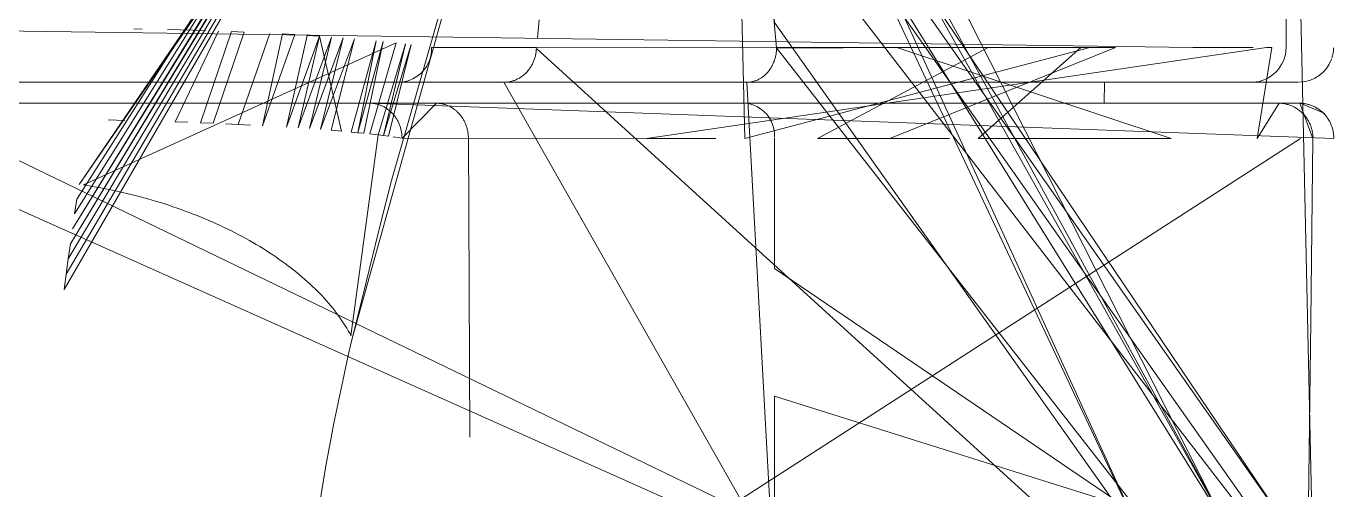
# Model space of a CAD drawing. Header units: millimetres. Extents: x 521 to 148073, y -17811 to 32040.
# Drawn here: x 66185.12 to 66204.61, y 20252.92 to 20259.83 of the extents above; entities that cross this region are included whole.
import ezdxf

# ---------------------------------------------------------------- set-up
doc = ezdxf.new("R2010")
doc.units = ezdxf.units.MM
doc.layers.add('Datové rozvody', color=6, linetype='Continuous')
doc.layers.add('PDF_Geometrie', color=7, linetype='Continuous', true_color=0xbdbdbd)

# ---------------------------------------------------------------- blocks, each defined once
blk = doc.blocks.new('projektor')
at = {"layer": 'PDF_Geometrie', "lineweight": 13}
for points in [[(86287.216, 15260.916), (86287.215, 15259.912), (86285.895, 15268.905), (86285.895, 15268.983), (86287.214, 15268.767), (86286.703, 15269.085), (86286.703, 15269.099), (86286.704, 15269.112), (86286.705, 15269.125), (86286.707, 15269.138), (86286.709, 15269.152), (86286.711, 15269.165), (86286.714, 15269.177), (86286.717, 15269.19), (86286.72, 15269.203), (86286.724, 15269.216), (86286.727, 15269.229), (86286.732, 15269.241), (86286.736, 15269.254), (86286.741, 15269.267), (86286.747, 15269.279), (86286.752, 15269.291), (86286.758, 15269.302), (86286.765, 15269.314), (86286.772, 15269.326), (86286.778, 15269.338), (86286.785, 15269.349), (86286.792, 15269.36), (86286.801, 15269.37), (86286.808, 15269.381), (86286.817, 15269.392), (86286.825, 15269.402), (86286.834, 15269.412), (86286.843, 15269.421), (86286.853, 15269.431), (86286.863, 15269.44), (86286.872, 15269.45), (86286.882, 15269.458), (86286.893, 15269.466), (86286.903, 15269.474), (86286.914, 15269.482), (86286.925, 15269.49), (86286.936, 15269.497), (86286.947, 15269.505), (86286.959, 15269.511), (86286.97, 15269.518), (86286.982, 15269.524), (86286.994, 15269.529), (86287.006, 15269.535), (86287.019, 15269.54), (86287.031, 15269.545), (86287.043, 15269.549), (86287.057, 15269.553), (86287.069, 15269.557), (86287.082, 15269.56), (86287.095, 15269.564), (86287.108, 15269.567), (86287.121, 15269.57), (86287.135, 15269.572), (86287.148, 15269.574), (86287.16, 15269.575), (86287.174, 15269.576), (86287.187, 15269.577), (86287.2, 15269.577), (86287.214, 15269.577), (86286.703, 15269.388), (86286.703, 15269.401), (86286.704, 15269.414), (86286.705, 15269.427), (86286.707, 15269.44), (86286.709, 15269.454), (86286.711, 15269.467), (86286.714, 15269.48), (86286.717, 15269.493), (86286.72, 15269.506), (86286.724, 15269.519), (86286.727, 15269.531), (86286.732, 15269.544), (86286.736, 15269.556), (86286.741, 15269.569), (86286.747, 15269.581), (86286.752, 15269.593), (86286.758, 15269.605), (86286.765, 15269.617), (86286.772, 15269.629), (86286.778, 15269.64), (86286.785, 15269.651), (86286.792, 15269.662), (86286.801, 15269.673), (86286.808, 15269.684), (86286.817, 15269.694), (86286.825, 15269.704), (86286.834, 15269.714), (86286.843, 15269.724), (86286.853, 15269.733), (86286.863, 15269.743), (86286.872, 15269.752), (86286.882, 15269.761), (86286.893, 15269.769), (86286.903, 15269.777), (86286.914, 15269.785), (86286.925, 15269.792), (86286.936, 15269.8), (86286.947, 15269.807), (86286.959, 15269.814), (86286.97, 15269.82), (86286.982, 15269.826), (86286.994, 15269.832), (86287.006, 15269.837), (86287.019, 15269.842), (86287.031, 15269.847), (86287.043, 15269.852), (86287.057, 15269.857), (86287.069, 15269.86), (86287.082, 15269.864), (86287.095, 15269.867), (86287.108, 15269.87), (86287.121, 15269.872), (86287.135, 15269.874), (86287.148, 15269.876), (86287.16, 15269.877), (86287.174, 15269.878), (86287.187, 15269.879), (86287.2, 15269.88), (86287.214, 15269.88), (86286.703, 15255.905), (86286.703, 15255.917), (86286.704, 15255.929), (86286.705, 15255.942), (86286.707, 15255.954), (86286.709, 15255.966), (86286.711, 15255.979), (86286.714, 15255.99), (86286.717, 15256.003), (86286.72, 15256.015), (86286.723, 15256.027), (86286.727, 15256.039), (86286.731, 15256.05), (86286.736, 15256.063), (86286.741, 15256.074), (86286.747, 15256.085), (86286.752, 15256.096), (86286.758, 15256.107), (86286.764, 15256.119), (86286.77, 15256.13), (86286.778, 15256.14), (86286.784, 15256.15), (86286.792, 15256.161), (86286.799, 15256.17), (86286.808, 15256.181), (86286.816, 15256.191), (86286.824, 15256.2), (86286.833, 15256.209), (86286.842, 15256.218), (86286.851, 15256.227), (86286.861, 15256.237), (86286.87, 15256.245), (86286.88, 15256.253), (86286.891, 15256.261), (86286.901, 15256.268), (86286.912, 15256.275), (86286.923, 15256.282), (86286.934, 15256.289), (86286.944, 15256.297), (86286.956, 15256.303), (86286.968, 15256.309), (86286.98, 15256.315), (86286.991, 15256.32), (86287.004, 15256.325), (86287.016, 15256.33), (86287.028, 15256.334), (86287.041, 15256.339), (86287.053, 15256.342), (86287.066, 15256.346), (86287.078, 15256.349), (86287.092, 15256.352), (86287.104, 15256.356), (86287.118, 15256.358), (86287.13, 15256.36), (86287.144, 15256.362), (86287.157, 15256.363), (86287.17, 15256.365), (86287.184, 15256.365), (86287.196, 15256.366), (86287.209, 15256.366), (86286.703, 15256.868), (86286.703, 15256.88), (86286.704, 15256.893), (86286.705, 15256.906), (86286.707, 15256.918), (86286.709, 15256.93), (86286.711, 15256.942), (86286.714, 15256.955), (86286.717, 15256.967), (86286.72, 15256.978), (86286.724, 15256.99), (86286.727, 15257.003), (86286.731, 15257.014), (86286.736, 15257.026), (86286.741, 15257.037), (86286.747, 15257.048), (86286.752, 15257.059), (86286.758, 15257.071), (86286.764, 15257.082), (86286.77, 15257.093), (86286.778, 15257.103), (86286.785, 15257.114), (86286.792, 15257.125), (86286.8, 15257.135), (86286.808, 15257.144), (86286.816, 15257.154), (86286.824, 15257.163), (86286.834, 15257.172), (86286.843, 15257.182), (86286.852, 15257.191), (86286.861, 15257.2), (86286.871, 15257.208), (86286.881, 15257.216), (86286.891, 15257.224), (86286.902, 15257.231), (86286.912, 15257.239), (86286.923, 15257.246), (86286.935, 15257.253), (86286.945, 15257.26), (86286.957, 15257.266), (86286.969, 15257.272), (86286.981, 15257.277), (86286.992, 15257.283), (86287.004, 15257.288), (86287.017, 15257.293), (86287.029, 15257.298), (86287.042, 15257.302), (86287.054, 15257.306), (86287.067, 15257.31), (86287.079, 15257.313), (86287.092, 15257.316), (86287.105, 15257.319), (86287.118, 15257.321), (86287.131, 15257.323), (86287.144, 15257.324), (86287.158, 15257.326), (86287.171, 15257.327), (86287.185, 15257.328), (86287.198, 15257.328), (86291.542, 15257.351)], [(86286.702, 15269.391), (86286.852, 15269.751)], [(86280.643, 15269.213), (86282.985, 15269.202), (86277.281, 15269.223), (86293.525, 15269.579)], [(86287.203, 15261.768), (86289.097, 15261.769), (86293.647, 15268.465), (86293.403, 15269.579), (86290.949, 15261.77)], [(86287.214, 15269.577), (86289.855, 15269.546)], [(86289.855, 15269.546), (86292.498, 15269.515), (86301.776, 15259.008)], [(86284.46, 15269.195), (86285.896, 15269.187), (86276.017, 15269.229)], [(86286.702, 15269.391), (86286.702, 15192.04), (86286.4, 15172.517)], [(86286.4, 15269.37), (86286.4, 15192.04)], [(86293.846, 15259.101), (86287.215, 15269.399)], [(86293.053, 15268.443), (86293.02, 15268.439), (86281.759, 15261.432), (86292.779, 15269.166), (86281.252, 15261.388), (86276.661, 15261.04), (86280.804, 15261.35), (86293.263, 15267.222), (86280.343, 15261.313), (86293.053, 15268.443), (86279.949, 15261.281), (86274.526, 15259.587)], [(86292.498, 15266.957), (86285.899, 15261.799), (86284.666, 15261.688)], [(86283.586, 15261.591), (86293.075, 15268.907)], [(86292.796, 15268.827), (86282.389, 15261.486)], [(86293.02, 15268.439), (86292.988, 15268.436), (86292.753, 15269.164), (86293.228, 15267.219), (86285.533, 15261.766), (86284.853, 15261.705)], [(86285.895, 15268.711), (86285.895, 15267.834), (86285.627, 15248.451)], [(86278.457, 15261.167), (86278.798, 15261.192), (86293.087, 15268.446), (86293.299, 15267.224)], [(86285.896, 15265.146), (86285.896, 15264.867), (86285.898, 15263.543), (86287.215, 15267.52), (86287.215, 15266.813), (86287.216, 15264.724), (86285.895, 15266.213), (86285.89, 15259.469), (86285.895, 15266.341), (86287.217, 15261.337), (86277.598, 15261.107)], [(86293.778, 15266.969), (86285.909, 15258.315), (86285.923, 15258.314), (86285.936, 15258.313), (86285.951, 15258.312), (86285.964, 15258.31), (86285.978, 15258.308), (86285.991, 15258.306), (86286.006, 15258.303), (86286.019, 15258.3), (86286.032, 15258.296), (86286.046, 15258.292), (86286.058, 15258.288), (86286.072, 15258.284), (86286.085, 15258.279), (86286.098, 15258.275), (86286.11, 15258.269), (86286.123, 15258.264), (86286.135, 15258.258), (86286.147, 15258.251), (86286.159, 15258.245), (86286.17, 15258.237), (86286.182, 15258.23), (86286.194, 15258.222), (86286.205, 15258.215), (86286.216, 15258.207), (86286.226, 15258.199), (86286.236, 15258.19), (86286.247, 15258.18), (86286.256, 15258.171), (86286.266, 15258.162), (86286.275, 15258.153), (86286.284, 15258.143), (86286.292, 15258.133), (86286.301, 15258.123), (86286.309, 15258.111), (86286.317, 15258.101), (86286.324, 15258.09), (86286.332, 15258.079), (86286.339, 15258.068), (86286.345, 15258.056), (86286.351, 15258.044), (86286.357, 15258.033), (86286.362, 15258.021), (86286.367, 15258.009), (86286.372, 15257.996), (86286.376, 15257.984), (86286.38, 15257.972), (86286.383, 15257.959), (86286.387, 15257.947), (86286.39, 15257.933), (86286.392, 15257.921), (86286.395, 15257.908), (86286.396, 15257.896), (86286.397, 15257.882), (86286.399, 15257.869), (86286.399, 15257.857), (86286.4, 15257.844), (86293.726, 15262.004)], [(86286.4, 15266.555), (86286.702, 15266.55)], [(86285.899, 15261.799), (86285.913, 15261.799), (86285.927, 15261.798), (86285.94, 15261.797), (86285.955, 15261.796), (86285.968, 15261.794), (86285.982, 15261.792), (86285.996, 15261.79), (86286.009, 15261.788), (86286.022, 15261.785), (86286.036, 15261.782), (86286.049, 15261.777), (86286.061, 15261.774), (86286.075, 15261.77), (86286.087, 15261.765), (86286.1, 15261.761), (86286.113, 15261.756), (86286.125, 15261.751), (86286.138, 15261.745), (86286.149, 15261.74), (86286.161, 15261.734), (86286.173, 15261.727), (86286.185, 15261.721), (86286.195, 15261.713), (86286.206, 15261.706), (86286.217, 15261.699), (86286.228, 15261.691), (86286.238, 15261.683), (86286.248, 15261.675), (86286.258, 15261.667), (86286.267, 15261.658), (86286.277, 15261.649), (86286.286, 15261.64), (86286.294, 15261.631), (86286.303, 15261.622), (86286.31, 15261.613), (86286.317, 15261.603), (86286.325, 15261.592), (86286.333, 15261.582), (86286.339, 15261.572), (86286.345, 15261.562), (86286.351, 15261.551), (86286.357, 15261.54), (86286.363, 15261.529), (86286.368, 15261.518), (86286.372, 15261.508), (86286.376, 15261.496), (86286.38, 15261.485), (86286.383, 15261.473), (86286.387, 15261.462), (86286.39, 15261.451), (86286.392, 15261.439), (86286.395, 15261.428), (86286.396, 15261.415), (86286.397, 15261.404), (86286.399, 15261.392), (86286.399, 15261.381), (86286.4, 15261.369), (86293.742, 15261.768)], [(86290.949, 15261.77), (86292.826, 15261.77), (86286.4, 15248.451), (86286.942, 15250.267)], [(86292.799, 15261.015), (86287.047, 15248.123)], [(86285.895, 15258.315), (86285.894, 15256.796), (86285.89, 15259.788)], [(86287.215, 15259.912), (86287.209, 15256.366)], [(86289.18, 15251.496), (86289.403, 15251.468), (86275.472, 15259.531)], [(86288.961, 15251.526), (86289.18, 15251.496), (86275.522, 15259.524)], [(86288.74, 15251.556), (86288.961, 15251.526), (86275.576, 15259.517), (86288.74, 15251.556), (86275.63, 15259.509), (86288.523, 15251.587), (86275.717, 15259.497), (86288.307, 15251.618), (86288.092, 15251.651), (86275.81, 15259.483)], [(86276.68, 15259.324), (86287.879, 15251.683), (86276.841, 15259.291)], [(86277.878, 15259.064), (86290.112, 15255.644), (86289.769, 15255.729), (86289.099, 15255.894), (86288.45, 15256.055), (86287.821, 15256.212), (86279.257, 15258.672)], [(86285.493, 15258.357), (86285.761, 15258.329)], [(86287.209, 15256.366), (86287.191, 15256.239)], [(86287.02, 15254.168), (86287.011, 15253.989), (86285.691, 15254.447)], [(86287.011, 15253.989), (86287.001, 15253.808)], [(86286.979, 15253.261), (86286.973, 15253.078), (86285.659, 15253.706)], [(86285.652, 15253.518), (86285.646, 15253.333)], [(86285.646, 15253.333), (86285.641, 15253.148)], [(86285.641, 15253.148), (86285.636, 15252.963)], [(86285.629, 15252.598), (86285.627, 15252.478)], [(86286.952, 15252.348), (86286.946, 15252.106)]]:
    blk.add_lwpolyline(points, dxfattribs=at)
for points in [[(86285.896, 15264.867), (86285.897, 15263.997), (86285.898, 15263.391), (86285.898, 15263.236), (86285.898, 15263.081), (86285.898, 15262.924), (86285.899, 15262.765), (86285.899, 15262.607), (86285.899, 15262.447), (86285.899, 15262.286), (86285.899, 15262.125), (86285.899, 15261.799), (86285.896, 15265.146), (86285.895, 15266.716), (86287.217, 15263.441), (86287.216, 15264.304), (86287.217, 15262.39)], [(86287.172, 15256.096), (86287.163, 15256.02), (86285.842, 15256.415), (86287.172, 15256.096), (86285.852, 15256.499), (86287.181, 15256.169)], [(86287.163, 15256.02), (86287.148, 15255.898), (86285.826, 15256.281), (86287.888, 15251.746), (86287.898, 15251.809), (86287.908, 15251.873), (86287.919, 15251.936), (86287.931, 15251.999), (86287.942, 15252.062), (86287.955, 15252.125), (86287.967, 15252.187), (86287.982, 15252.249), (86287.995, 15252.312), (86288.01, 15252.374), (86288.025, 15252.436), (86288.04, 15252.498), (86288.057, 15252.559), (86288.074, 15252.621), (86288.09, 15252.682), (86288.108, 15252.743), (86288.126, 15252.804), (86288.144, 15252.864), (86288.163, 15252.924), (86288.183, 15252.984), (86288.203, 15253.044), (86288.223, 15253.103), (86288.244, 15253.162), (86288.266, 15253.221), (86288.287, 15253.279), (86288.309, 15253.337), (86288.332, 15253.395), (86288.355, 15253.452), (86288.379, 15253.509), (86288.403, 15253.565), (86288.427, 15253.621), (86288.452, 15253.676), (86288.477, 15253.731), (86288.503, 15253.786), (86288.529, 15253.84), (86288.555, 15253.893), (86288.583, 15253.946), (86288.609, 15253.999), (86288.637, 15254.05), (86288.665, 15254.101), (86288.693, 15254.152), (86288.722, 15254.203), (86288.751, 15254.252), (86288.78, 15254.302), (86288.81, 15254.35), (86288.84, 15254.397), (86288.87, 15254.445), (86288.9, 15254.491), (86288.931, 15254.537), (86288.963, 15254.582), (86288.995, 15254.627), (86289.027, 15254.671), (86289.058, 15254.714), (86289.091, 15254.756), (86289.123, 15254.798), (86289.156, 15254.839), (86289.19, 15254.879), (86289.222, 15254.919), (86289.257, 15254.958), (86289.29, 15254.995), (86289.324, 15255.033), (86289.358, 15255.07), (86289.393, 15255.105), (86289.427, 15255.14), (86289.462, 15255.175), (86289.497, 15255.208), (86289.532, 15255.241), (86289.567, 15255.272), (86289.604, 15255.303), (86289.639, 15255.333), (86289.675, 15255.363), (86289.71, 15255.391), (86289.746, 15255.418), (86289.783, 15255.445), (86289.819, 15255.471), (86289.855, 15255.495), (86289.892, 15255.519), (86289.928, 15255.543), (86289.965, 15255.565), (86290.001, 15255.586), (86290.038, 15255.607), (86290.075, 15255.626)], [(86287.131, 15255.723), (86287.122, 15255.631), (86285.797, 15255.991), (86287.131, 15255.723), (86285.807, 15256.091), (86287.139, 15255.811)], [(86285.732, 15255.168), (86285.721, 15254.991), (86287.05, 15254.691), (86285.732, 15255.168), (86287.061, 15254.859), (86285.744, 15255.342), (86287.072, 15255.024), (86285.756, 15255.512), (86287.084, 15255.184), (86285.77, 15255.677), (86287.096, 15255.338), (86287.109, 15255.488)], [(86285.709, 15254.812), (86285.7, 15254.631), (86287.029, 15254.345)], [(86285.673, 15254.078), (86285.665, 15253.892), (86286.987, 15253.444), (86286.994, 15253.626)]]:
    blk.add_lwpolyline(points, close=True, dxfattribs=at)
for centre, radius, start, end in [((86285.897, 15269.39), 0.486, 71.3733, 89.8251), ((86285.893, 15269.37), 0.506, 1.5773, 70.1164), ((86285.895, 15268.683), 0.504, 1.537, 89.8718), ((86287.169, 15261.3), 0.468, 87.4264, 175.6026), ((86285.911, 15256.307), 0.489, 3.738, 92.014), ((86298.012, 15289.249), 34.521, 256.7709, 267.9111)]:
    blk.add_arc(centre, radius, start, end, dxfattribs=at)

msp = doc.modelspace()

# ---------------------------------------------------------------- block references
at = {"layer": 'Datové rozvody', "xscale": 1.027900945623324, "yscale": 1.027900945623324, "zscale": 1.027900945623324, "rotation": 270.0000000000001}
msp.add_blockref('projektor', (50508.686, 108952.866), dxfattribs=at)

doc.saveas('drawing.dxf')
